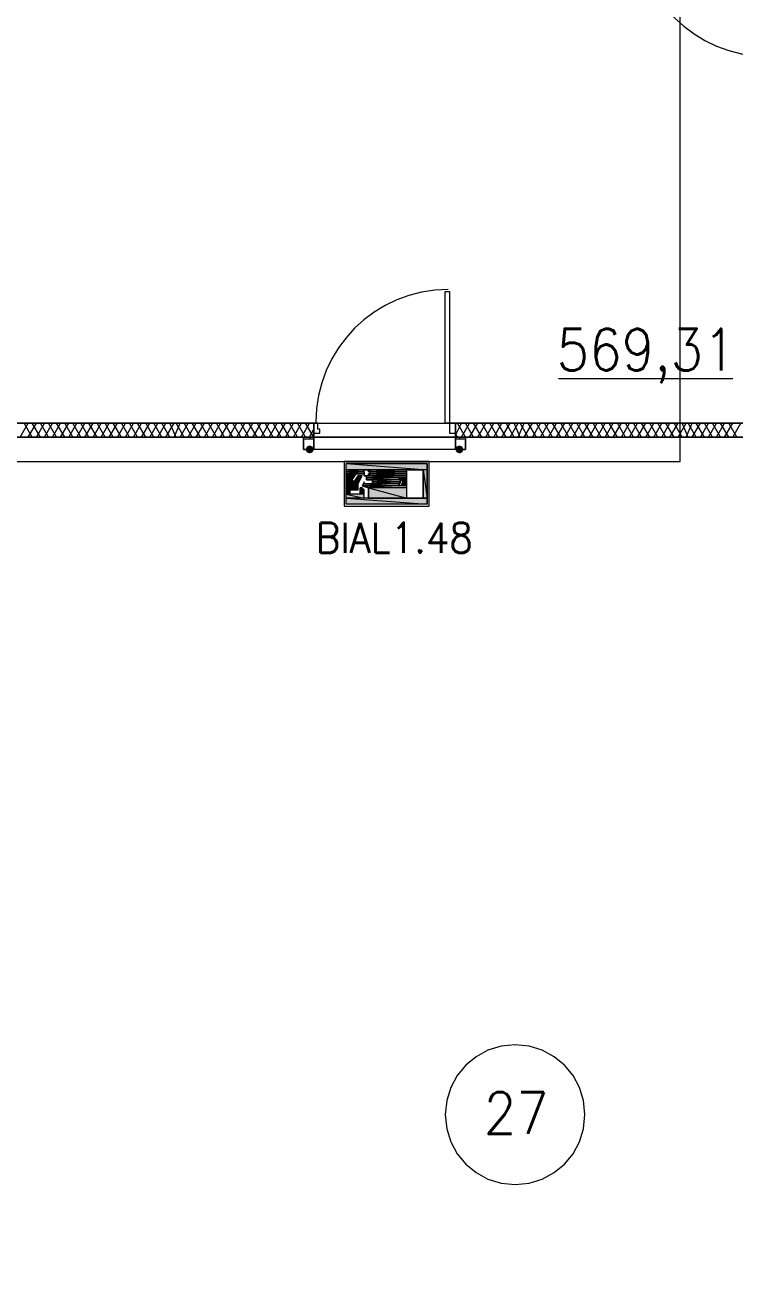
# Model space of a CAD drawing. Header units: millimetres. Extents: x 0 to 420, y 0 to 297.
# Drawn here: x 366.16 to 381, y 122.32 to 148.7 of the extents above; entities that cross this region are included whole.
import ezdxf

# ---------------------------------------------------------------- set-up
doc = ezdxf.new("R2010")
doc.units = ezdxf.units.MM
doc.styles.get("Standard").update_dxf_attribs({"font": 'STANDARD'})

msp = doc.modelspace()

# ---------------------------------------------------------------- hatches: boundary and pattern name
for color, points in [(7, [(372.194667, 139.827), (372.169796, 139.767204), (372.11, 139.742333), (372.050204, 139.767204), (372.025333, 139.827), (372.050204, 139.886796), (372.11, 139.911667), (372.169796, 139.886796)]), (7, [(375.327333, 139.827), (375.302462, 139.767204), (375.242667, 139.742333), (375.182871, 139.767204), (375.158, 139.827), (375.182871, 139.886796), (375.242667, 139.911667), (375.302462, 139.886796)]), (82, [(373.295334, 139.403666), (373.253, 139.403666)]), (82, [(373.253, 139.361333), (373.253, 139.318999)]), (82, [(373.253, 139.276666), (373.295334, 139.276666)]), (82, [(373.295334, 139.276666), (373.337667, 139.276666)]), (82, [(373.337667, 139.361333), (373.38, 139.361333)]), (82, [(373.337667, 139.361333), (373.38, 139.361333)]), (82, [(373.337667, 139.318999), (373.38, 139.318999)]), (82, [(373.38, 139.318999), (373.337667, 139.318999)]), (82, [(373.168334, 139.022666), (373.210667, 139.022666)])]:
    msp.add_hatch(color=color).paths.add_polyline_path(points, flags=0)
h = msp.add_hatch(color=82)
h.paths.add_polyline_path([(374.565334, 139.530666), (372.872, 139.530666), (374.565334, 139.403666)], flags=0)
h.paths.add_polyline_path([(372.872, 139.530666), (374.565334, 139.403666), (372.872, 139.403666)], flags=0)
h = msp.add_hatch(color=82)
h.paths.add_polyline_path([(372.872, 139.403666), (374.142, 139.403666)], flags=0)
h.paths.add_polyline_path([(374.142, 139.403666), (372.872, 139.403666)], flags=0)
h = msp.add_hatch(color=82)
h.paths.add_polyline_path([(373.253, 139.403666), (372.872, 139.403666)], flags=0)
h.paths.add_polyline_path([(373.253, 139.403666), (372.872, 139.403666), (373.295334, 139.403666)], flags=0)
h = msp.add_hatch(color=82)
h.paths.add_polyline_path([(373.253, 139.403666), (372.872, 139.403666), (373.253, 139.361333)], flags=0)
h.paths.add_polyline_path([(372.872, 139.403666), (373.253, 139.361333), (372.872, 139.361333)], flags=0)
h = msp.add_hatch(color=82)
h.paths.add_polyline_path([(372.872, 139.361333), (373.253, 139.361333)], flags=0)
h.paths.add_polyline_path([(373.253, 139.361333), (372.872, 139.361333)], flags=0)
h = msp.add_hatch(color=82)
h.paths.add_polyline_path([(372.872, 139.361333), (373.253, 139.361333)], flags=0)
h.paths.add_polyline_path([(373.253, 139.361333), (372.872, 139.361333)], flags=0)
h = msp.add_hatch(color=82)
h.paths.add_polyline_path([(373.253, 139.361333), (372.872, 139.361333), (373.253, 139.318999)], flags=0)
h.paths.add_polyline_path([(372.872, 139.361333), (373.253, 139.318999), (372.872, 139.318999)], flags=0)
h = msp.add_hatch(color=82)
h.paths.add_polyline_path([(372.872, 139.318999), (373.253, 139.318999)], flags=0)
h.paths.add_polyline_path([(373.253, 139.318999), (372.872, 139.318999)], flags=0)
h = msp.add_hatch(color=82)
h.paths.add_polyline_path([(373.083667, 139.318999), (372.872, 139.318999), (372.999, 139.191999)], flags=0)
h.paths.add_polyline_path([(372.872, 139.318999), (372.999, 139.191999), (372.872, 139.191999)], flags=0)
h = msp.add_hatch(color=82)
h.paths.add_polyline_path([(373.210667, 139.276666), (373.126, 139.276666), (373.126, 139.149666)], flags=0)
h.paths.add_polyline_path([(373.126, 139.276666), (373.126, 139.149666), (373.041334, 139.149666)], flags=0)
h = msp.add_hatch(color=82)
h.paths.add_polyline_path([(373.253, 139.318999), (373.253, 139.276666)], flags=0)
h.paths.add_polyline_path([(373.253, 139.276666), (373.253, 139.318999)], flags=0)
h.paths.add_polyline_path([(373.253, 139.276666), (373.253, 139.318999)], flags=0)
h.paths.add_polyline_path([(373.253, 139.318999), (373.253, 139.276666)], flags=0)
h = msp.add_hatch(color=82)
h.paths.add_polyline_path([(373.253, 139.276666), (373.295334, 139.276666)], flags=0)
h.paths.add_polyline_path([(373.295334, 139.276666), (373.253, 139.276666)], flags=0)
h = msp.add_hatch(color=82)
h.paths.add_polyline_path([(373.253, 139.276666), (374.142, 139.276666)], flags=0)
h.paths.add_polyline_path([(374.142, 139.276666), (373.253, 139.276666)], flags=0)
h = msp.add_hatch(color=82)
h.paths.add_polyline_path([(373.295334, 139.403666), (374.142, 139.403666)], flags=0)
h.paths.add_polyline_path([(374.142, 139.403666), (373.295334, 139.403666)], flags=0)
h = msp.add_hatch(color=82)
h.paths.add_polyline_path([(374.142, 139.403666), (373.295334, 139.403666)], flags=0)
h.paths.add_polyline_path([(373.295334, 139.403666), (374.142, 139.403666), (373.337667, 139.403666)], flags=0)
h.paths.add_polyline_path([(374.142, 139.403666), (373.337667, 139.403666)], flags=0)
h.paths.add_polyline_path([(373.337667, 139.403666), (374.142, 139.403666)], flags=0)
h = msp.add_hatch(color=82)
h.paths.add_polyline_path([(374.142, 139.276666), (373.295334, 139.276666), (374.142, 139.234333)], flags=0)
h.paths.add_polyline_path([(373.295334, 139.276666), (374.142, 139.234333), (373.295334, 139.234333)], flags=0)
h = msp.add_hatch(color=82)
h.paths.add_polyline_path([(374.142, 139.318999), (373.38, 139.318999), (374.142, 139.276666)], flags=0)
h.paths.add_polyline_path([(373.38, 139.318999), (374.142, 139.276666), (373.337667, 139.276666)], flags=0)
h = msp.add_hatch(color=82)
h.paths.add_polyline_path([(373.337667, 139.318999), (373.337667, 139.276666)], flags=0)
h.paths.add_polyline_path([(373.337667, 139.276666), (373.337667, 139.318999)], flags=0)
h = msp.add_hatch(color=82)
h.paths.add_polyline_path([(373.337667, 139.276666), (374.142, 139.276666)], flags=0)
h.paths.add_polyline_path([(374.142, 139.276666), (373.337667, 139.276666)], flags=0)
h = msp.add_hatch(color=82)
h.paths.add_polyline_path([(373.337667, 139.276666), (374.142, 139.276666)], flags=0)
h.paths.add_polyline_path([(374.142, 139.276666), (373.337667, 139.276666)], flags=0)
h = msp.add_hatch(color=82)
h.paths.add_polyline_path([(373.337667, 139.276666), (374.142, 139.276666)], flags=0)
h.paths.add_polyline_path([(374.142, 139.276666), (373.337667, 139.276666)], flags=0)
h = msp.add_hatch(color=82)
h.paths.add_polyline_path([(373.337667, 139.276666), (374.142, 139.276666)], flags=0)
h.paths.add_polyline_path([(374.142, 139.276666), (373.337667, 139.276666)], flags=0)
h = msp.add_hatch(color=82)
h.paths.add_polyline_path([(374.142, 139.403666), (373.38, 139.403666), (374.142, 139.361333)], flags=0)
h.paths.add_polyline_path([(373.38, 139.403666), (374.142, 139.361333), (373.38, 139.361333)], flags=0)
h = msp.add_hatch(color=82)
h.paths.add_polyline_path([(373.38, 139.361333), (374.142, 139.361333)], flags=0)
h.paths.add_polyline_path([(374.142, 139.361333), (373.38, 139.361333)], flags=0)
h = msp.add_hatch(color=82)
h.paths.add_polyline_path([(373.38, 139.361333), (374.142, 139.361333)], flags=0)
h.paths.add_polyline_path([(374.142, 139.361333), (373.38, 139.361333)], flags=0)
h = msp.add_hatch(color=82)
h.paths.add_polyline_path([(373.38, 139.361333), (374.142, 139.361333)], flags=0)
h.paths.add_polyline_path([(374.142, 139.361333), (373.38, 139.361333)], flags=0)
h = msp.add_hatch(color=82)
h.paths.add_polyline_path([(374.142, 139.361333), (373.38, 139.361333), (374.142, 139.318999)], flags=0)
h.paths.add_polyline_path([(373.38, 139.361333), (374.142, 139.318999), (373.38, 139.318999)], flags=0)
h = msp.add_hatch(color=82)
h.paths.add_polyline_path([(373.38, 139.318999), (374.142, 139.318999)], flags=0)
h.paths.add_polyline_path([(374.142, 139.318999), (373.38, 139.318999)], flags=0)
h = msp.add_hatch(color=82)
h.paths.add_polyline_path([(373.38, 139.318999), (374.142, 139.318999)], flags=0)
h.paths.add_polyline_path([(374.142, 139.318999), (373.38, 139.318999)], flags=0)
h = msp.add_hatch(color=82)
h.paths.add_polyline_path([(373.38, 139.318999), (374.142, 139.318999)], flags=0)
h.paths.add_polyline_path([(374.142, 139.318999), (373.38, 139.318999)], flags=0)
h = msp.add_hatch(color=82)
h.paths.add_polyline_path([(373.38, 139.318999), (374.142, 139.318999)], flags=0)
h.paths.add_polyline_path([(374.142, 139.318999), (373.38, 139.318999)], flags=0)
h = msp.add_hatch(color=82)
h.paths.add_polyline_path([(373.38, 139.318999), (374.142, 139.318999)], flags=0)
h.paths.add_polyline_path([(374.142, 139.318999), (373.38, 139.318999)], flags=0)
h = msp.add_hatch(color=82)
h.paths.add_polyline_path([(374.565334, 139.403666), (374.480667, 139.403666), (374.565334, 138.810999)], flags=0)
h.paths.add_polyline_path([(374.480667, 139.403666), (374.565334, 138.810999), (374.480667, 138.810999)], flags=0)
h = msp.add_hatch(color=82)
h.paths.add_polyline_path([(372.999, 139.191999), (372.872, 139.191999), (373.041334, 139.149666)], flags=0)
h.paths.add_polyline_path([(372.872, 139.191999), (373.041334, 139.149666), (372.872, 139.149666)], flags=0)
h = msp.add_hatch(color=82)
h.paths.add_polyline_path([(373.126, 139.149666), (372.872, 139.149666), (373.126, 139.107333)], flags=0)
h.paths.add_polyline_path([(372.872, 139.149666), (373.126, 139.107333), (372.872, 139.107333)], flags=0)
h = msp.add_hatch(color=82)
h.paths.add_polyline_path([(373.126, 139.107333), (372.872, 139.107333), (373.126, 138.980333)], flags=0)
h.paths.add_polyline_path([(372.872, 139.107333), (373.126, 138.980333), (372.872, 138.980333)], flags=0)
h = msp.add_hatch(color=82)
h.paths.add_polyline_path([(373.210667, 139.022666), (373.168334, 139.022666), (373.253, 138.980333)], flags=0)
h.paths.add_polyline_path([(373.168334, 139.022666), (373.253, 138.980333), (373.168334, 138.980333)], flags=0)
h = msp.add_hatch(color=82)
h.paths.add_polyline_path([(373.972667, 139.107333), (373.253, 139.107333), (373.972667, 139.064999)], flags=0)
h.paths.add_polyline_path([(373.253, 139.107333), (373.972667, 139.064999), (373.210667, 139.064999)], flags=0)
h = msp.add_hatch(color=82)
h.paths.add_polyline_path([(374.142, 139.064999), (373.210667, 139.064999), (374.142, 139.022666)], flags=0)
h.paths.add_polyline_path([(373.210667, 139.064999), (374.142, 139.022666), (373.337667, 139.022666)], flags=0)
h = msp.add_hatch(color=82)
h.paths.add_polyline_path([(373.972667, 139.234333), (373.295334, 139.234333), (374.015, 139.191999)], flags=0)
h.paths.add_polyline_path([(373.295334, 139.234333), (374.015, 139.191999), (373.295334, 139.191999)], flags=0)
h = msp.add_hatch(color=82)
h.paths.add_polyline_path([(374.142, 139.022666), (373.337667, 139.022666), (374.142, 138.810999)], flags=0)
h.paths.add_polyline_path([(373.337667, 139.022666), (374.142, 138.810999), (373.337667, 138.810999)], flags=0)
h = msp.add_hatch(color=82)
h.paths.add_polyline_path([(374.015, 139.191999), (373.422334, 139.191999), (374.015, 139.149666)], flags=0)
h.paths.add_polyline_path([(373.422334, 139.191999), (374.015, 139.149666), (373.422334, 139.149666)], flags=0)
h = msp.add_hatch(color=82)
h.paths.add_polyline_path([(373.422334, 139.149666), (373.507, 139.149666)], flags=0)
h.paths.add_polyline_path([(373.507, 139.149666), (373.422334, 139.149666)], flags=0)
h = msp.add_hatch(color=82)
h.paths.add_polyline_path([(374.015, 139.149666), (373.422334, 139.149666), (373.972667, 139.107333)], flags=0)
h.paths.add_polyline_path([(373.422334, 139.149666), (373.972667, 139.107333), (373.422334, 139.107333)], flags=0)
h = msp.add_hatch(color=82)
h.paths.add_polyline_path([(374.142, 139.234333), (374.015, 139.234333), (374.142, 139.149666)], flags=0)
h.paths.add_polyline_path([(374.015, 139.234333), (374.142, 139.149666), (374.057334, 139.149666)], flags=0)
h = msp.add_hatch(color=82)
h.paths.add_polyline_path([(374.142, 139.149666), (374.057334, 139.149666), (374.142, 139.064999)], flags=0)
h.paths.add_polyline_path([(374.057334, 139.149666), (374.142, 139.064999), (374.015, 139.064999)], flags=0)
h = msp.add_hatch(color=82)
h.paths.add_polyline_path([(372.956667, 138.980333), (372.872, 138.980333), (372.956667, 138.895666)], flags=0)
h.paths.add_polyline_path([(372.872, 138.980333), (372.956667, 138.895666), (372.872, 138.895666)], flags=0)
h = msp.add_hatch(color=82)
h.paths.add_polyline_path([(373.253, 138.895666), (372.872, 138.895666), (373.253, 138.810999)], flags=0)
h.paths.add_polyline_path([(372.872, 138.895666), (373.253, 138.810999), (372.872, 138.810999)], flags=0)
h = msp.add_hatch(color=82)
h.paths.add_polyline_path([(374.565334, 138.810999), (372.872, 138.810999), (374.565334, 138.683999)], flags=0)
h.paths.add_polyline_path([(372.872, 138.810999), (374.565334, 138.683999), (372.872, 138.683999)], flags=0)
h = msp.add_hatch(color=82)
h.paths.add_polyline_path([(373.253, 138.980333), (373.168334, 138.980333), (373.253, 138.895666)], flags=0)
h.paths.add_polyline_path([(373.168334, 138.980333), (373.253, 138.895666), (373.168334, 138.895666)], flags=0)
h = msp.add_hatch(color=82)
h.paths.add_polyline_path([(373.337667, 138.810999), (374.565334, 138.810999)], flags=0)
h.paths.add_polyline_path([(374.565334, 138.810999), (373.337667, 138.810999)], flags=0)

# ---------------------------------------------------------------- linework, layer by layer
at = {"color": 5, "lineweight": 0}
msp.add_lwpolyline([(124.290668, 139.572999), (235.669667, 139.572999), (242.146667, 139.572999), (242.146667, 143.086666), (261.831667, 143.086666), (261.831667, 139.572999), (374.607667, 139.572999), (379.857, 139.572999), (379.857, 188.467999), (268.224001, 188.467999), (261.958667, 188.467999), (261.958667, 184.869666)], dxfattribs=at)
at = {"color": 8, "lineweight": 0}
msp.add_lwpolyline([(381.719667, 140.377333), (381.719667, 187.452), (260.265333, 187.452), (260.265333, 140.377333)], close=True, dxfattribs=at)
at = {"color": 7, "lineweight": 0}
for points in [[(378.925667, 150.8125), (378.939982, 150.528991), (378.982, 150.253673), (379.050326, 149.987939), (379.143568, 149.733182), (379.26033, 149.490796), (379.399219, 149.262176), (379.558842, 149.048714), (379.737805, 148.851805), (379.934714, 148.672842), (380.148176, 148.513219), (380.376796, 148.37433), (380.619182, 148.257568), (380.873939, 148.164326), (381.139673, 148.096), (381.414991, 148.053982), (381.6985, 148.039667)], [(375.009833, 143.171333), (374.726325, 143.157018), (374.451006, 143.115), (374.185272, 143.046674), (373.930515, 142.953432), (373.68813, 142.83667), (373.459509, 142.697781), (373.246048, 142.538158), (373.049139, 142.359195), (372.870176, 142.162286), (372.710552, 141.948824), (372.571663, 141.720204), (372.454901, 141.477818), (372.36166, 141.223061), (372.293334, 140.957327), (372.251316, 140.682009), (372.237, 140.3985)], [(377.317, 141.308667), (380.957667, 141.308667)], [(372.194667, 140.377333), (357.759, 140.377333)], [(366.056333, 140.081), (366.225667, 140.377333)], [(366.310333, 140.081), (366.141, 140.377333)], [(366.225667, 140.081), (366.395, 140.377333)], [(366.479667, 140.081), (366.310333, 140.377333)], [(366.395, 140.081), (366.564333, 140.377333)], [(366.649, 140.081), (366.479667, 140.377333)], [(366.564333, 140.081), (366.733667, 140.377333)], [(366.818333, 140.081), (366.649, 140.377333)], [(366.733667, 140.081), (366.903, 140.377333)], [(366.987667, 140.081), (366.818333, 140.377333)], [(366.903, 140.081), (367.072333, 140.377333)], [(367.157, 140.081), (366.987667, 140.377333)], [(367.072333, 140.081), (367.241667, 140.377333)], [(367.326333, 140.081), (367.157, 140.377333)], [(367.241667, 140.081), (367.411, 140.377333)], [(367.495667, 140.081), (367.326333, 140.377333)], [(367.411, 140.081), (367.580333, 140.377333)], [(367.665, 140.081), (367.495667, 140.377333)], [(367.580333, 140.081), (367.749667, 140.377333)], [(367.834333, 140.081), (367.665, 140.377333)], [(367.749667, 140.081), (367.919, 140.377333)], [(368.003667, 140.081), (367.834333, 140.377333)], [(367.919, 140.081), (368.088333, 140.377333)], [(368.173, 140.081), (368.003667, 140.377333)], [(368.088333, 140.081), (368.257667, 140.377333)], [(368.342333, 140.081), (368.173, 140.377333)], [(368.257667, 140.081), (368.427, 140.377333)], [(368.511667, 140.081), (368.342333, 140.377333)], [(368.427, 140.081), (368.596333, 140.377333)], [(368.681, 140.081), (368.511667, 140.377333)], [(368.596333, 140.081), (368.765667, 140.377333)], [(368.850333, 140.081), (368.681, 140.377333)], [(368.765667, 140.081), (368.935, 140.377333)], [(369.019667, 140.081), (368.850333, 140.377333)], [(368.935, 140.081), (369.104333, 140.377333)], [(369.189, 140.081), (369.019667, 140.377333)], [(369.104333, 140.081), (369.273667, 140.377333)], [(369.316, 140.081), (369.189, 140.377333)], [(369.273667, 140.081), (369.400667, 140.377333)], [(369.485333, 140.081), (369.316, 140.377333)], [(369.400667, 140.081), (369.57, 140.377333)], [(369.654667, 140.081), (369.485333, 140.377333)], [(369.57, 140.081), (369.739333, 140.377333)], [(369.824, 140.081), (369.654667, 140.377333)], [(369.739333, 140.081), (369.908667, 140.377333)], [(369.993333, 140.081), (369.824, 140.377333)], [(369.908667, 140.081), (370.078, 140.377333)], [(370.162667, 140.081), (369.993333, 140.377333)], [(370.078, 140.081), (370.247333, 140.377333)], [(370.332, 140.081), (370.162667, 140.377333)], [(370.247333, 140.081), (370.416667, 140.377333)], [(370.501333, 140.081), (370.332, 140.377333)], [(370.416667, 140.081), (370.586, 140.377333)], [(370.670667, 140.081), (370.501333, 140.377333)], [(370.586, 140.081), (370.755333, 140.377333)], [(370.84, 140.081), (370.670667, 140.377333)], [(370.755333, 140.081), (370.924667, 140.377333)], [(371.009333, 140.081), (370.84, 140.377333)], [(370.924667, 140.081), (371.094, 140.377333)], [(371.178667, 140.081), (371.009333, 140.377333)], [(371.094, 140.081), (371.263333, 140.377333)], [(371.348, 140.081), (371.178667, 140.377333)], [(371.263333, 140.081), (371.432667, 140.377333)], [(371.517333, 140.081), (371.348, 140.377333)], [(371.432667, 140.081), (371.602, 140.377333)], [(371.686667, 140.081), (371.517333, 140.377333)], [(371.602, 140.081), (371.771333, 140.377333)], [(371.856, 140.081), (371.686667, 140.377333)], [(371.771333, 140.081), (371.940667, 140.377333)], [(372.025333, 140.081), (371.856, 140.377333)], [(371.940667, 140.081), (372.11, 140.377333)], [(372.194667, 140.081), (372.025333, 140.377333)], [(372.194667, 140.292667), (372.194667, 140.377333)], [(372.194667, 140.377333), (372.194667, 140.165667), (372.194667, 140.081)], [(372.194667, 140.081), (372.194667, 140.165667), (372.194667, 140.377333), (372.194667, 140.165667)], [(375.158, 140.123333), (375.285, 140.377333)], [(375.158, 140.377333), (375.158, 140.165667), (375.158, 140.081)], [(375.158, 140.081), (375.158, 140.165667), (375.158, 140.377333), (375.158, 140.165667)], [(381.719667, 140.377333), (375.158, 140.377333)], [(375.369667, 140.081), (375.200333, 140.377333)], [(375.285, 140.081), (375.454333, 140.377333)], [(375.539, 140.081), (375.369667, 140.377333)], [(375.454333, 140.081), (375.623667, 140.377333)], [(375.708333, 140.081), (375.539, 140.377333)], [(375.623667, 140.081), (375.793, 140.377333)], [(375.877667, 140.081), (375.708333, 140.377333)], [(375.793, 140.081), (375.962333, 140.377333)], [(376.047, 140.081), (375.877667, 140.377333)], [(375.962333, 140.081), (376.131667, 140.377333)], [(376.216333, 140.081), (376.047, 140.377333)], [(376.131667, 140.081), (376.301, 140.377333)], [(376.385667, 140.081), (376.216333, 140.377333)], [(376.301, 140.081), (376.470333, 140.377333)], [(376.512667, 140.081), (376.385667, 140.377333)], [(376.470333, 140.081), (376.597333, 140.377333)], [(376.682, 140.081), (376.512667, 140.377333)], [(376.597333, 140.081), (376.766667, 140.377333)], [(376.851333, 140.081), (376.682, 140.377333)], [(376.766667, 140.081), (376.936, 140.377333)], [(377.020667, 140.081), (376.851333, 140.377333)], [(376.936, 140.081), (377.105333, 140.377333)], [(377.19, 140.081), (377.020667, 140.377333)], [(377.105333, 140.081), (377.274667, 140.377333)], [(377.359333, 140.081), (377.19, 140.377333)], [(377.274667, 140.081), (377.444, 140.377333)], [(377.528667, 140.081), (377.359333, 140.377333)], [(377.444, 140.081), (377.613333, 140.377333)], [(377.698, 140.081), (377.528667, 140.377333)], [(377.613333, 140.081), (377.782667, 140.377333)], [(377.867333, 140.081), (377.698, 140.377333)], [(377.782667, 140.081), (377.952, 140.377333)], [(378.036667, 140.081), (377.867333, 140.377333)], [(377.952, 140.081), (378.121333, 140.377333)], [(378.206, 140.081), (378.036667, 140.377333)], [(378.121333, 140.081), (378.290667, 140.377333)], [(378.375333, 140.081), (378.206, 140.377333)], [(378.290667, 140.081), (378.46, 140.377333)], [(378.544667, 140.081), (378.375333, 140.377333)], [(378.46, 140.081), (378.629333, 140.377333)], [(378.714, 140.081), (378.544667, 140.377333)], [(378.629333, 140.081), (378.798667, 140.377333)], [(378.883333, 140.081), (378.714, 140.377333)], [(378.798667, 140.081), (378.968, 140.377333)], [(379.052667, 140.081), (378.883333, 140.377333)], [(378.968, 140.081), (379.137333, 140.377333)], [(379.222, 140.081), (379.052667, 140.377333)], [(379.137333, 140.081), (379.306667, 140.377333)], [(379.391333, 140.081), (379.222, 140.377333)], [(379.306667, 140.081), (379.476, 140.377333)], [(379.560667, 140.081), (379.391333, 140.377333)], [(379.476, 140.081), (379.645333, 140.377333)], [(379.73, 140.081), (379.560667, 140.377333)], [(379.645333, 140.081), (379.814667, 140.377333)], [(379.899333, 140.081), (379.73, 140.377333)], [(379.814667, 140.081), (379.984, 140.377333)], [(380.026333, 140.081), (379.899333, 140.377333)], [(379.984, 140.081), (380.111, 140.377333)], [(380.195667, 140.081), (380.026333, 140.377333)], [(380.111, 140.081), (380.280333, 140.377333)], [(380.365, 140.081), (380.195667, 140.377333)], [(380.280333, 140.081), (380.449667, 140.377333)], [(380.534333, 140.081), (380.365, 140.377333)], [(380.449667, 140.081), (380.619, 140.377333)], [(380.703667, 140.081), (380.534333, 140.377333)], [(380.619, 140.081), (380.788333, 140.377333)], [(380.873, 140.081), (380.703667, 140.377333)], [(380.788333, 140.081), (380.957667, 140.377333)], [(381.042333, 140.081), (380.873, 140.377333)], [(380.957667, 140.081), (381.127, 140.377333)], [(365.125, 140.081), (372.194667, 140.081)], [(372.11, 140.081), (372.194667, 140.250333)], [(372.11, 140.081), (372.11, 140.038667)], [(372.194667, 139.954), (372.194667, 140.081), (373.676333, 140.081)], [(373.676333, 140.081), (375.158, 140.081), (375.158, 139.954)], [(375.200333, 140.081), (375.158, 140.165667)], [(375.158, 140.081), (394.335, 140.081)], [(375.242667, 140.081), (375.242667, 140.038667)], [(373.676333, 139.827), (372.194667, 139.827), (372.194667, 139.954)], [(375.158, 139.954), (375.158, 139.827), (373.676333, 139.827)], [(377.867333, 125.9205), (377.837661, 126.214844), (377.752561, 126.488996), (377.617905, 126.737083), (377.439566, 126.953232), (377.223416, 127.131572), (376.975329, 127.266228), (376.701177, 127.351328), (376.406833, 127.381), (376.11249, 127.351328), (375.838338, 127.266228), (375.590251, 127.131572), (375.374101, 126.953232), (375.195762, 126.737083), (375.061106, 126.488996), (374.976005, 126.214844), (374.946333, 125.9205)], [(374.946333, 125.9205), (374.976005, 125.626156), (375.061106, 125.352004), (375.195762, 125.103917), (375.374101, 124.887768), (375.590251, 124.709428), (375.838338, 124.574772), (376.11249, 124.489672), (376.406833, 124.46), (376.701177, 124.489672), (376.975329, 124.574772), (377.223416, 124.709428), (377.439566, 124.887768), (377.617905, 125.103917), (377.752561, 125.352004), (377.837661, 125.626156), (377.867333, 125.9205)]]:
    msp.add_lwpolyline(points, dxfattribs=at)
for points in [[(375.031, 143.129), (375.031, 140.377333), (374.946333, 140.377333), (374.946333, 143.129)], [(372.321667, 140.165667), (372.321667, 140.250333), (372.279333, 140.250333), (372.279333, 140.377333), (372.194667, 140.377333), (372.194667, 140.165667)], [(375.158, 140.165667), (375.158, 140.377333), (375.031, 140.377333), (375.031, 140.250333), (375.031, 140.165667)], [(371.983, 140.081), (372.194667, 140.081), (372.194667, 139.827), (371.983, 139.827)], [(375.158, 140.081), (375.369667, 140.081), (375.369667, 139.827), (375.158, 139.827)], [(371.983, 140.038667), (371.983, 139.827), (372.194667, 139.827), (372.194667, 140.038667)], [(375.158, 140.038667), (375.158, 139.827), (375.369667, 139.827), (375.369667, 140.038667)]]:
    msp.add_lwpolyline(points, close=True, dxfattribs=at)
at = {"color": 43, "lineweight": 0}
msp.add_lwpolyline([(394.335, 140.081), (365.125, 140.081), (365.125, 105.579333), (394.335, 105.579333)], close=True, dxfattribs=at)
at = {"color": 92, "lineweight": 0}
msp.add_lwpolyline([(374.607667, 139.572999), (372.829667, 139.572999), (372.829667, 138.641666), (374.607667, 138.641666)], close=True, dxfattribs=at)
at = {"color": 82, "lineweight": 0}
for points in [[(374.565334, 139.530666), (372.872, 139.530666), (374.565334, 139.403666)], [(372.872, 139.530666), (374.565334, 139.403666), (372.872, 139.403666)], [(372.872, 139.530666), (374.565334, 139.530666), (374.565334, 138.683999), (372.872, 138.683999)], [(372.872, 139.403666), (374.142, 139.403666)], [(374.142, 139.403666), (372.872, 139.403666)], [(372.872, 139.403666), (373.295334, 139.403666)], [(373.295334, 139.403666), (372.872, 139.403666)], [(373.295334, 139.403666), (372.872, 139.403666)], [(372.872, 139.403666), (373.295334, 139.403666)], [(373.295334, 139.403666), (372.872, 139.403666)], [(373.295334, 139.403666), (372.872, 139.403666)], [(372.872, 139.403666), (373.295334, 139.403666)], [(373.295334, 139.403666), (372.872, 139.403666)], [(372.872, 139.403666), (373.295334, 139.403666)], [(373.295334, 139.403666), (372.872, 139.403666)], [(373.253, 139.403666), (372.872, 139.403666)], [(373.253, 139.403666), (372.872, 139.403666), (373.295334, 139.403666)], [(373.253, 139.403666), (372.872, 139.403666), (373.253, 139.361333)], [(372.872, 139.403666), (373.253, 139.361333), (372.872, 139.361333)], [(372.872, 139.361333), (373.253, 139.361333)], [(373.253, 139.361333), (372.872, 139.361333)], [(372.872, 139.361333), (373.253, 139.361333)], [(373.253, 139.361333), (372.872, 139.361333)], [(373.253, 139.361333), (372.872, 139.361333)], [(372.872, 139.361333), (373.253, 139.361333)], [(373.253, 139.361333), (372.872, 139.361333)], [(373.253, 139.361333), (372.872, 139.361333)], [(372.872, 139.361333), (373.253, 139.361333)], [(373.253, 139.361333), (372.872, 139.361333)], [(373.253, 139.361333), (372.872, 139.361333), (373.253, 139.318999)], [(372.872, 139.361333), (373.253, 139.318999), (372.872, 139.318999)], [(372.872, 139.318999), (373.253, 139.318999)], [(373.253, 139.318999), (372.872, 139.318999)], [(373.083667, 139.318999), (372.872, 139.318999), (372.999, 139.191999)], [(372.872, 139.318999), (372.999, 139.191999), (372.872, 139.191999)], [(372.956667, 138.980333), (373.126, 138.980333), (373.126, 139.107333), (373.210667, 139.276666), (373.126, 139.276666), (373.041334, 139.149666), (372.999, 139.191999), (373.083667, 139.318999), (373.253, 139.318999), (373.253, 139.276666), (373.295334, 139.276666), (373.295334, 139.191999), (373.422334, 139.191999), (373.422334, 139.107333), (373.253, 139.107333), (373.253, 139.149666), (373.210667, 139.064999), (373.337667, 139.022666), (373.337667, 138.810999), (373.253, 138.810999), (373.253, 138.980333), (373.168334, 139.022666), (373.168334, 138.895666), (372.956667, 138.895666)], [(373.126, 139.276666), (373.126, 139.149666), (373.041334, 139.149666)], [(373.210667, 139.276666), (373.126, 139.276666), (373.126, 139.149666)], [(373.295334, 139.403666), (373.253, 139.403666)], [(373.253, 139.361333), (373.253, 139.318999)], [(373.253, 139.318999), (373.253, 139.361333)], [(373.253, 139.318999), (373.253, 139.276666)], [(373.253, 139.276666), (373.253, 139.318999)], [(373.253, 139.276666), (373.253, 139.318999)], [(373.253, 139.318999), (373.253, 139.276666)], [(373.253, 139.276666), (373.295334, 139.276666)], [(373.253, 139.276666), (373.295334, 139.276666)], [(373.295334, 139.276666), (373.253, 139.276666)], [(373.253, 139.276666), (373.295334, 139.276666)], [(373.295334, 139.276666), (373.253, 139.276666)], [(373.253, 139.276666), (374.142, 139.276666)], [(374.142, 139.276666), (373.253, 139.276666)], [(373.295334, 139.403666), (374.142, 139.403666)], [(374.142, 139.403666), (373.295334, 139.403666)], [(374.142, 139.403666), (373.295334, 139.403666)], [(373.295334, 139.403666), (374.142, 139.403666), (373.337667, 139.403666)], [(373.295334, 139.276666), (373.337667, 139.276666)], [(374.142, 139.276666), (373.295334, 139.276666), (374.142, 139.234333)], [(373.295334, 139.276666), (374.142, 139.234333), (373.295334, 139.234333)], [(374.142, 139.403666), (373.337667, 139.403666)], [(373.337667, 139.403666), (374.142, 139.403666)], [(373.337667, 139.403666), (373.337667, 139.361333)], [(373.337667, 139.361333), (373.337667, 139.403666)], [(373.337667, 139.361333), (373.38, 139.361333)], [(373.337667, 139.361333), (373.38, 139.361333)], [(373.38, 139.361333), (373.337667, 139.361333)], [(373.337667, 139.318999), (373.38, 139.318999)], [(373.38, 139.318999), (373.337667, 139.318999)], [(373.38, 139.318999), (374.142, 139.276666), (373.337667, 139.276666)], [(373.337667, 139.318999), (373.337667, 139.276666)], [(373.337667, 139.276666), (373.337667, 139.318999)], [(373.337667, 139.276666), (373.337667, 139.318999)], [(373.337667, 139.276666), (374.142, 139.276666)], [(374.142, 139.276666), (373.337667, 139.276666)], [(373.337667, 139.276666), (374.142, 139.276666)], [(374.142, 139.276666), (373.337667, 139.276666)], [(373.337667, 139.276666), (374.142, 139.276666)], [(374.142, 139.276666), (373.337667, 139.276666)], [(373.337667, 139.276666), (374.142, 139.276666)], [(374.142, 139.276666), (373.337667, 139.276666)], [(374.142, 139.403666), (373.38, 139.403666), (374.142, 139.361333)], [(373.38, 139.403666), (374.142, 139.361333), (373.38, 139.361333)], [(373.38, 139.361333), (374.142, 139.361333)], [(374.142, 139.361333), (373.38, 139.361333)], [(373.38, 139.361333), (374.142, 139.361333)], [(374.142, 139.361333), (373.38, 139.361333)], [(373.38, 139.361333), (374.142, 139.361333)], [(374.142, 139.361333), (373.38, 139.361333)], [(374.142, 139.361333), (373.38, 139.361333), (374.142, 139.318999)], [(373.38, 139.361333), (374.142, 139.318999), (373.38, 139.318999)], [(373.38, 139.318999), (374.142, 139.318999)], [(374.142, 139.318999), (373.38, 139.318999)], [(373.38, 139.318999), (374.142, 139.318999)], [(374.142, 139.318999), (373.38, 139.318999)], [(373.38, 139.318999), (374.142, 139.318999)], [(374.142, 139.318999), (373.38, 139.318999)], [(373.38, 139.318999), (374.142, 139.318999)], [(374.142, 139.318999), (373.38, 139.318999)], [(373.38, 139.318999), (374.142, 139.318999)], [(374.142, 139.318999), (373.38, 139.318999)], [(374.142, 139.318999), (373.38, 139.318999), (374.142, 139.276666)], [(374.142, 139.403666), (374.480667, 139.403666), (374.480667, 138.810999), (374.142, 138.810999)], [(374.565334, 139.403666), (374.480667, 139.403666), (374.565334, 138.810999)], [(374.480667, 139.403666), (374.565334, 138.810999), (374.480667, 138.810999)], [(372.999, 139.191999), (372.872, 139.191999), (373.041334, 139.149666)], [(372.872, 139.191999), (373.041334, 139.149666), (372.872, 139.149666)], [(373.126, 139.149666), (372.872, 139.149666), (373.126, 139.107333)], [(372.872, 139.149666), (373.126, 139.107333), (372.872, 139.107333)], [(373.126, 139.107333), (372.872, 139.107333), (373.126, 138.980333)], [(372.872, 139.107333), (373.126, 138.980333), (372.872, 138.980333)], [(373.168334, 139.022666), (373.210667, 139.022666)], [(373.210667, 139.022666), (373.168334, 139.022666), (373.253, 138.980333)], [(373.168334, 139.022666), (373.253, 138.980333), (373.168334, 138.980333)], [(373.253, 139.107333), (373.972667, 139.064999), (373.210667, 139.064999)], [(374.142, 139.064999), (373.210667, 139.064999), (374.142, 139.022666)], [(373.210667, 139.064999), (374.142, 139.022666), (373.337667, 139.022666)], [(373.972667, 139.107333), (373.253, 139.107333), (373.972667, 139.064999)], [(373.972667, 139.234333), (373.295334, 139.234333), (374.015, 139.191999)], [(373.295334, 139.234333), (374.015, 139.191999), (373.295334, 139.191999)], [(374.142, 139.022666), (373.337667, 139.022666), (374.142, 138.810999)], [(373.337667, 139.022666), (374.142, 138.810999), (373.337667, 138.810999)], [(374.015, 139.191999), (373.422334, 139.191999), (374.015, 139.149666)], [(373.422334, 139.191999), (374.015, 139.149666), (373.422334, 139.149666)], [(373.422334, 139.149666), (373.507, 139.149666)], [(373.507, 139.149666), (373.422334, 139.149666)], [(374.015, 139.149666), (373.422334, 139.149666), (373.972667, 139.107333)], [(373.422334, 139.149666), (373.972667, 139.107333), (373.422334, 139.107333)], [(374.015, 139.149666), (373.972667, 139.234333), (374.015, 139.234333), (374.057334, 139.149666), (374.015, 139.064999), (373.972667, 139.064999), (374.015, 139.149666), (373.507, 139.149666)], [(374.142, 139.234333), (374.015, 139.234333), (374.142, 139.149666)], [(374.015, 139.234333), (374.142, 139.149666), (374.057334, 139.149666)], [(374.057334, 139.149666), (374.142, 139.064999), (374.015, 139.064999)], [(374.142, 139.149666), (374.057334, 139.149666), (374.142, 139.064999)], [(372.956667, 138.980333), (372.872, 138.980333), (372.956667, 138.895666)], [(372.872, 138.980333), (372.956667, 138.895666), (372.872, 138.895666)], [(373.253, 138.895666), (372.872, 138.895666), (373.253, 138.810999)], [(372.872, 138.895666), (373.253, 138.810999), (372.872, 138.810999)], [(374.565334, 138.810999), (372.872, 138.810999), (374.565334, 138.683999)], [(372.872, 138.810999), (374.565334, 138.683999), (372.872, 138.683999)], [(373.253, 138.980333), (373.168334, 138.980333), (373.253, 138.895666)], [(373.168334, 138.980333), (373.253, 138.895666), (373.168334, 138.895666)], [(373.337667, 138.810999), (374.565334, 138.810999)], [(374.565334, 138.810999), (373.337667, 138.810999)]]:
    msp.add_lwpolyline(points, close=True, dxfattribs=at)

# ---------------------------------------------------------------- texts
at = {"color": 7, "char_height": 0.872032, "attachment_point": 1}
for s, insert, width in [('569,31', (377.27468, 142.350029), 3.24589689), ('27', (375.750674, 126.390366), 1.06581689)]:
    msp.add_mtext(s, dxfattribs=dict(at, insert=insert, width=width))
at = {"color": 92, "insert": (372.236986, 138.295826), "char_height": 0.627829, "width": 3.27866256, "attachment_point": 1}
msp.add_mtext('BIAL1.48', dxfattribs=at)

doc.saveas('drawing.dxf')
